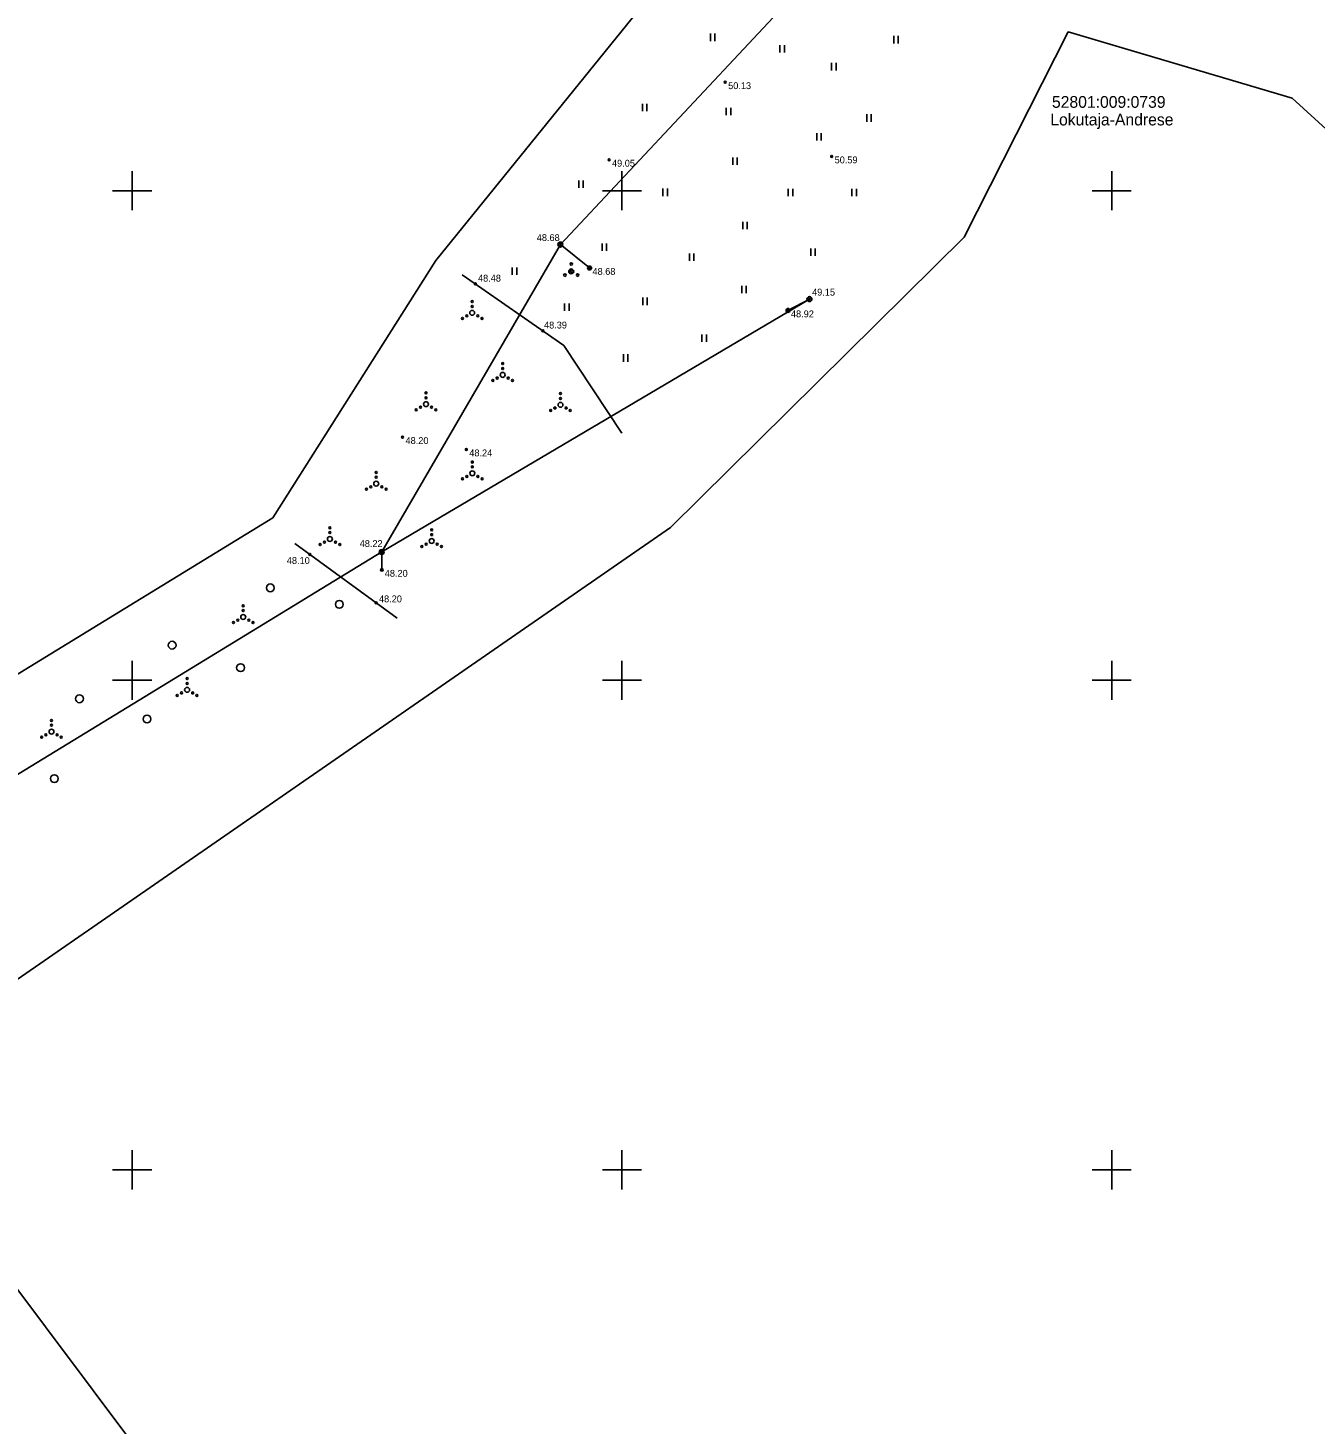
# Model space of a CAD drawing. Extents: x 643977 to 645002, y 6457448 to 6458452.
# Drawn here: x 644489.3 to 644620.8, y 6458024 to 6458166.6 of the extents above; entities that cross this region are included whole.
import ezdxf

# ---------------------------------------------------------------- set-up
doc = ezdxf.new("R2010")
doc.units = 0
for name, color, linetype in [('HALJASTUS', 7, 'Continuous'), ('KORGUS', 7, 'Continuous'), ('MOOTPIIR', 7, 'Continuous'), ('MPOHULIIN', 7, 'Continuous'), ('PIIR', 7, 'Continuous'), ('POST', 7, 'Continuous'), ('VORK', 7, 'Continuous'), ('VORMISTUS', 7, 'Continuous')]:
    doc.layers.add(name, color=color, linetype=linetype)

msp = doc.modelspace()

# ---------------------------------------------------------------- linework, layer by layer
at = {"layer": 'HALJASTUS'}
for p, q in [((644559.03, 6458166.05), (644559.03, 6458165.29)), ((644559.49, 6458166.05), (644559.49, 6458165.29)), ((644566.13, 6458164.88), (644566.13, 6458164.12)), ((644566.59, 6458164.88), (644566.59, 6458164.12)), ((644577.75, 6458165.81), (644577.75, 6458165.05)), ((644578.21, 6458165.81), (644578.21, 6458165.05)), ((644571.4, 6458163.05), (644571.4, 6458162.29)), ((644571.86, 6458163.05), (644571.86, 6458162.29)), ((644552.09, 6458158.89), (644552.09, 6458158.13)), ((644552.55, 6458158.89), (644552.55, 6458158.13)), ((644560.65, 6458158.48), (644560.65, 6458157.72)), ((644561.11, 6458158.48), (644561.11, 6458157.72)), ((644574.99, 6458157.81), (644574.99, 6458157.05)), ((644575.45, 6458157.81), (644575.45, 6458157.05)), ((644569.88, 6458155.89), (644569.88, 6458155.13)), ((644570.34, 6458155.89), (644570.34, 6458155.13)), ((644561.31, 6458153.4), (644561.31, 6458152.64)), ((644561.77, 6458153.4), (644561.77, 6458152.64)), ((644545.59, 6458151.05), (644545.59, 6458150.29)), ((644546.05, 6458151.05), (644546.05, 6458150.29)), ((644554.18, 6458150.22), (644554.18, 6458149.46)), ((644554.64, 6458150.22), (644554.64, 6458149.46)), ((644566.98, 6458150.2), (644566.98, 6458149.44)), ((644567.44, 6458150.2), (644567.44, 6458149.44)), ((644573.47, 6458150.2), (644573.47, 6458149.44)), ((644573.93, 6458150.2), (644573.93, 6458149.44)), ((644562.33, 6458146.83), (644562.33, 6458146.07)), ((644562.79, 6458146.83), (644562.79, 6458146.07)), ((644547.97, 6458144.61), (644547.97, 6458143.85)), ((644548.43, 6458144.61), (644548.43, 6458143.85)), ((644556.88, 6458143.59), (644556.88, 6458142.83)), ((644557.34, 6458143.59), (644557.34, 6458142.83)), ((644569.27, 6458144.11), (644569.27, 6458143.35)), ((644569.73, 6458144.11), (644569.73, 6458143.35)), ((644538.79, 6458142.17), (644538.79, 6458141.41)), ((644539.25, 6458142.17), (644539.25, 6458141.41)), ((644552.12, 6458139.08), (644552.12, 6458138.32)), ((644552.58, 6458139.08), (644552.58, 6458138.32)), ((644562.23, 6458140.29), (644562.23, 6458139.53)), ((644562.69, 6458140.29), (644562.69, 6458139.53)), ((644544.14, 6458138.49), (644544.14, 6458137.73)), ((644544.6, 6458138.49), (644544.6, 6458137.73)), ((644558.16, 6458135.32), (644558.16, 6458134.56)), ((644558.62, 6458135.32), (644558.62, 6458134.56)), ((644550.15, 6458133.29), (644550.15, 6458132.53)), ((644550.61, 6458133.29), (644550.61, 6458132.53)), ((644516.59, 6458113.98), (644527.06, 6458106.33))]:
    msp.add_line(p, q, dxfattribs=at)
msp.add_lwpolyline([(644549.97, 6458125.25), (644544.07, 6458134.19), (644533.7, 6458141.4)], dxfattribs=at)
for centre, radius in [((644544.82, 6458141.76), 0.25), ((644544.82, 6458142.51), 0.125), ((644544.17, 6458141.38), 0.125), ((644545.47, 6458141.38), 0.125), ((644534.71, 6458137.53), 0.25), ((644534.71, 6458138.68), 0.1), ((644534.71, 6458138.18), 0.1), ((644533.71, 6458136.96), 0.1), ((644534.15, 6458137.21), 0.1), ((644535.28, 6458137.21), 0.1), ((644535.71, 6458136.96), 0.1), ((644537.82, 6458132.34), 0.1), ((644537.82, 6458131.84), 0.1), ((644536.82, 6458130.62), 0.1), ((644537.26, 6458130.87), 0.1), ((644537.82, 6458131.19), 0.25), ((644538.39, 6458130.87), 0.1), ((644538.82, 6458130.62), 0.1), ((644529.99, 6458129.35), 0.1), ((644543.72, 6458129.28), 0.1), ((644528.99, 6458127.63), 0.1), ((644529.43, 6458127.88), 0.1), ((644529.99, 6458128.2), 0.25), ((644529.99, 6458128.85), 0.1), ((644530.56, 6458127.88), 0.1), ((644530.99, 6458127.63), 0.1), ((644542.72, 6458127.56), 0.1), ((644543.16, 6458127.81), 0.1), ((644543.72, 6458128.13), 0.25), ((644543.72, 6458128.78), 0.1), ((644544.29, 6458127.81), 0.1), ((644544.72, 6458127.56), 0.1), ((644534.72, 6458122.29), 0.1), ((644534.72, 6458121.79), 0.1), ((644524.91, 6458121.23), 0.1), ((644524.91, 6458120.73), 0.1), ((644533.72, 6458120.57), 0.1), ((644534.16, 6458120.82), 0.1), ((644534.72, 6458121.14), 0.25), ((644535.29, 6458120.82), 0.1), ((644535.72, 6458120.57), 0.1), ((644523.91, 6458119.51), 0.1), ((644524.35, 6458119.76), 0.1), ((644524.91, 6458120.08), 0.25), ((644525.48, 6458119.76), 0.1), ((644525.91, 6458119.51), 0.1), ((644520.18, 6458115.58), 0.1), ((644520.18, 6458115.08), 0.1), ((644530.57, 6458115.37), 0.1), ((644530.57, 6458114.87), 0.1), ((644519.18, 6458113.86), 0.1), ((644519.62, 6458114.11), 0.1), ((644520.18, 6458114.43), 0.25), ((644520.75, 6458114.11), 0.1), ((644521.18, 6458113.86), 0.1), ((644529.57, 6458113.65), 0.1), ((644530.01, 6458113.9), 0.1), ((644530.57, 6458114.22), 0.25), ((644531.14, 6458113.9), 0.1), ((644531.57, 6458113.65), 0.1), ((644514.1, 6458109.44), 0.4), ((644511.33, 6458107.61), 0.1), ((644521.14, 6458107.75), 0.4), ((644510.77, 6458106.14), 0.1), ((644511.33, 6458106.46), 0.25), ((644511.33, 6458107.11), 0.1), ((644511.9, 6458106.14), 0.1), ((644510.33, 6458105.89), 0.1), ((644512.33, 6458105.89), 0.1), ((644504.07, 6458103.58), 0.4), ((644511.06, 6458101.28), 0.4), ((644505.6, 6458099.02), 0.25), ((644505.6, 6458100.17), 0.1), ((644505.6, 6458099.67), 0.1), ((644494.61, 6458098.11), 0.4), ((644504.6, 6458098.45), 0.1), ((644505.04, 6458098.7), 0.1), ((644506.17, 6458098.7), 0.1), ((644506.6, 6458098.45), 0.1), ((644501.51, 6458096.04), 0.4), ((644491.75, 6458094.75), 0.25), ((644491.75, 6458095.9), 0.1), ((644491.75, 6458095.4), 0.1), ((644490.75, 6458094.18), 0.1), ((644491.19, 6458094.43), 0.1), ((644492.32, 6458094.43), 0.1), ((644492.75, 6458094.18), 0.1), ((644492.05, 6458089.95), 0.4)]:
    msp.add_circle(centre, radius, dxfattribs=at)
at = {"layer": 'KORGUS'}
for centre in [(644560.54, 6458161.08), (644548.68, 6458153.16), (644571.41, 6458153.5), (644543.71, 6458144.5), (644544.82, 6458141.76), (644546.69, 6458142.11), (644535.03, 6458140.48), (644569.14, 6458138.93), (644566.95, 6458137.77), (644541.92, 6458135.69), (644527.6, 6458124.83), (644534.11, 6458123.57), (644518.14, 6458112.85), (644525.47, 6458113.1), (644525.48, 6458111.27), (644524.9, 6458107.91)]:
    msp.add_circle(centre, 0.1, dxfattribs=at)
at = {"layer": 'MOOTPIIR'}
for points in [[(644586.65, 6458211.62), (644531, 6458142.87), (644514.34, 6458116.6), (644282.54, 6457974.55)], [(644486.93, 6458068.51), (644554.97, 6458115.61), (644584.93, 6458145.27), (644595.56, 6458166.22), (644618.44, 6458159.45), (644662.25, 6458119.48), (644684.08, 6458098.78), (644689.24, 6458085.52), (644680.95, 6458042.97), (644684.36, 6458031.33), (644739.59, 6457958.38), (644784.02, 6457902.16), (644790.65, 6457874.69), (644788.44, 6457801.84), (644786.86, 6457787.94), (644787.64, 6457699.42), (644784.56, 6457558.84), (644777.19, 6457551.78), (644658.23, 6457540.58), (644556.24, 6457530.39), (644435.06, 6457524.13)]]:
    msp.add_lwpolyline(points, dxfattribs=at)
at = {"layer": 'MPOHULIIN'}
msp.add_line((644525.47, 6458113.1), (644569.14, 6458138.93), dxfattribs=at)
msp.add_lwpolyline([(644652.62, 6458278.8), (644632.59, 6458238.13), (644599.57, 6458203.94), (644570, 6458172.61), (644543.71, 6458144.5), (644525.47, 6458113.1), (644477.56, 6458083.83), (644434.8, 6458057.62), (644387.65, 6458030), (644352.45, 6458008.53), (644328.92, 6457994.25), (644286.09, 6457967.76), (644236.93, 6457941.14), (644193.68, 6457917.52), (644143.67, 6457890.19), (644128.23, 6457882.09)], dxfattribs=at)
at = {"layer": 'PIIR'}
msp.add_line((644544.45, 6457962.87), (644400.77, 6458154.46), dxfattribs=at)
at = {"layer": 'POST'}
for p, q in [((644543.71, 6458144.5), (644546.69, 6458142.11)), ((644566.95, 6458137.77), (644569.14, 6458138.93)), ((644525.48, 6458111.27), (644525.47, 6458113.1))]:
    msp.add_line(p, q, dxfattribs=at)
for centre, radius in [((644543.71, 6458144.5), 0.25), ((644543.71, 6458144.5), 0.0234), ((644546.69, 6458142.11), 0.2), ((644569.14, 6458138.93), 0.25), ((644566.95, 6458137.77), 0.2), ((644569.14, 6458138.93), 0.0234), ((644525.47, 6458113.1), 0.25), ((644525.47, 6458113.1), 0.0234), ((644525.48, 6458111.27), 0.125), ((644525.48, 6458111.27), 0.105), ((644525.48, 6458111.27), 0.0851), ((644525.48, 6458111.27), 0.0651), ((644525.48, 6458111.27), 0.0451), ((644525.48, 6458111.27), 0.0251), ((644525.48, 6458111.27), 0.00511)]:
    msp.add_circle(centre, radius, dxfattribs=at)
at = {"layer": 'VORK'}
for p, q in [((644500, 6458152), (644500, 6458148)), ((644550, 6458152), (644550, 6458148)), ((644600, 6458152), (644600, 6458148)), ((644498, 6458150), (644502, 6458150)), ((644548, 6458150), (644552, 6458150)), ((644598, 6458150), (644602, 6458150)), ((644500, 6458102), (644500, 6458098)), ((644550, 6458102), (644550, 6458098)), ((644600, 6458102), (644600, 6458098)), ((644498, 6458100), (644502, 6458100)), ((644548, 6458100), (644552, 6458100)), ((644598, 6458100), (644602, 6458100)), ((644500, 6458052), (644500, 6458048)), ((644550, 6458052), (644550, 6458048)), ((644600, 6458052), (644600, 6458048)), ((644498, 6458050), (644502, 6458050)), ((644548, 6458050), (644552, 6458050)), ((644598, 6458050), (644602, 6458050))]:
    msp.add_line(p, q, dxfattribs=at)
at = {"layer": 'VORMISTUS'}
for centre in [(644560.54, 6458161.08), (644548.68, 6458153.16), (644571.41, 6458153.5), (644543.71, 6458144.5), (644546.69, 6458142.11), (644535.03, 6458140.48), (644569.14, 6458138.93), (644566.95, 6458137.77), (644541.92, 6458135.69), (644527.6, 6458124.83), (644534.11, 6458123.57), (644518.14, 6458112.85), (644525.47, 6458113.1), (644525.48, 6458111.27), (644524.9, 6458107.91)]:
    msp.add_circle(centre, 0.1, dxfattribs=at)

# ---------------------------------------------------------------- texts
at = {"layer": 'KORGUS'}
for s, p in [('50.13', (644560.84, 6458160.38)), ('50.59', (644571.71, 6458152.8)), ('49.05', (644548.98, 6458152.46)), ('48.68', (644541.3, 6458144.86)), ('48.68', (644546.99, 6458141.41)), ('48.48', (644535.3, 6458140.72)), ('49.15', (644569.41, 6458139.29)), ('48.92', (644567.25, 6458137.07)), ('48.39', (644542.04, 6458135.93)), ('48.20', (644527.9, 6458124.13)), ('48.24', (644534.41, 6458122.87)), ('48.22', (644523.22, 6458113.61)), ('48.10', (644515.78, 6458111.88)), ('48.20', (644525.78, 6458110.57)), ('48.20', (644525.19, 6458107.96))]:
    msp.add_text(s, height=0.7, dxfattribs=at).set_placement(p)
at = {"layer": 'PIIR'}
for s, p in [('52801:009:0739', (644593.9, 6458158.47)), ('Lokutaja-Andrese', (644593.73, 6458156.67))]:
    msp.add_text(s, height=1.2, dxfattribs=at).set_placement(p)

doc.saveas('drawing.dxf')
